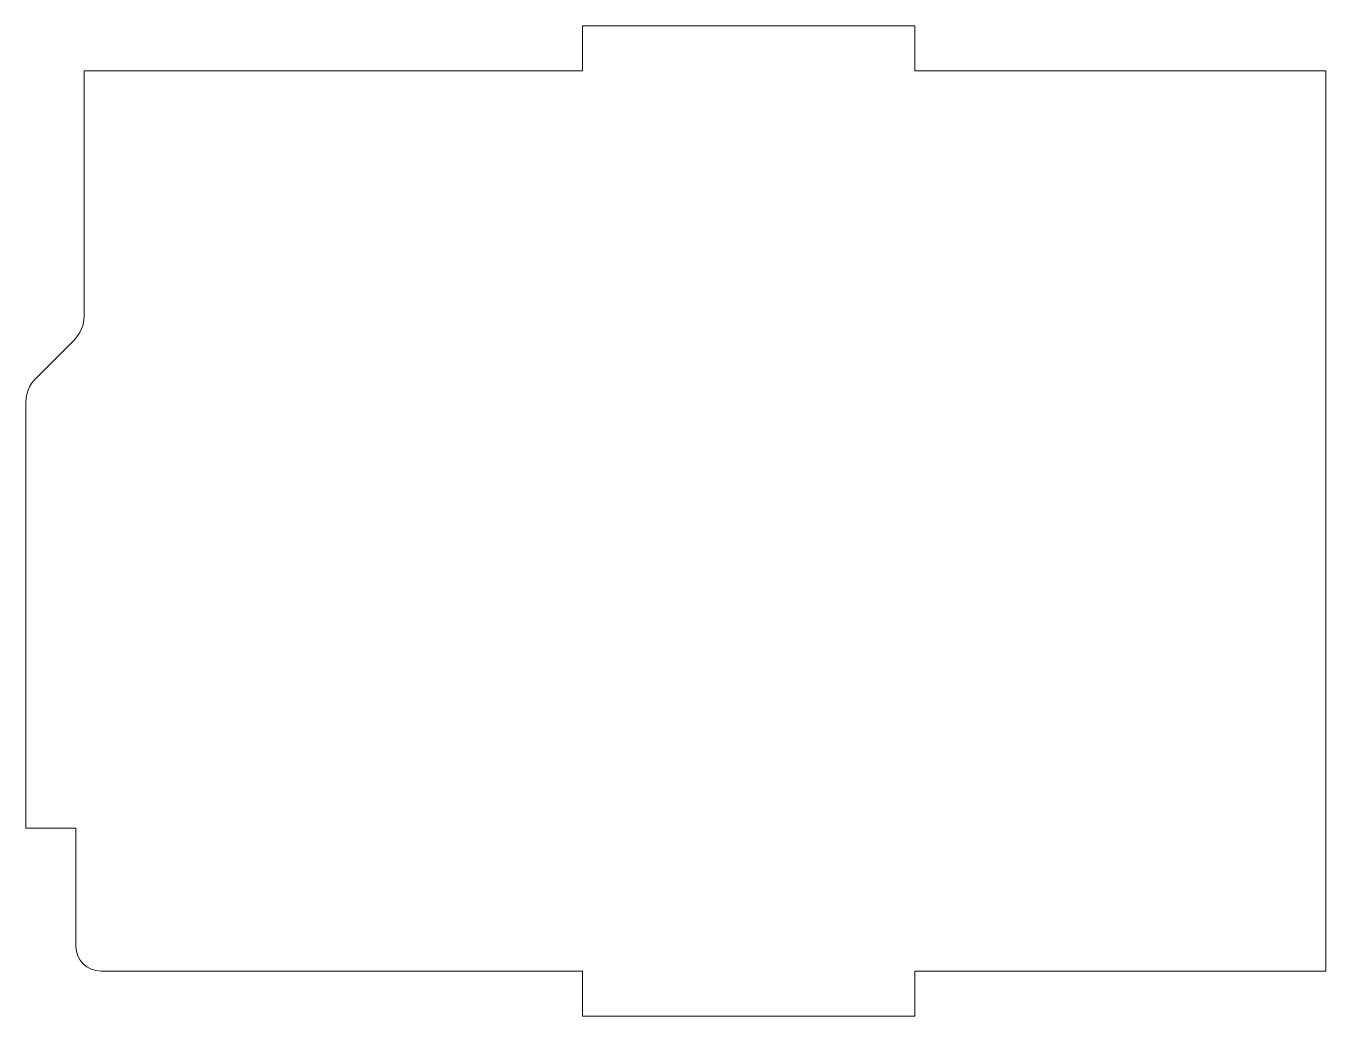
# Model space of a CAD drawing. Header units: millimetres. Extents: x -3.5 to 74.8, y -29.8 to 29.8.
import ezdxf

# ---------------------------------------------------------------- set-up
doc = ezdxf.new("R2010")
doc.units = ezdxf.units.MM
doc.layers.add('const', color=3, linetype='Continuous', lineweight=0, true_color=0x00ff00)

msp = doc.modelspace()

# ---------------------------------------------------------------- linework, layer by layer
at = {"layer": 'const'}
for p, q in [((30, 27.1), (30, 29.8)), ((30, 29.8), (50, 29.8)), ((50, 27.1), (50, 29.8)), ((0, 27.1), (0, 12.328)), ((0, 27.1), (30, 27.1)), ((50, 27.1), (74.75, 27.1)), ((74.75, 27.1), (74.75, -27.1)), ((-2.914, 8.586), (-0.586, 10.914)), ((-3.5, 7.172), (-3.5, -18.5)), ((-3.5, -18.5), (-0.5, -18.5)), ((-0.5, -18.5), (-0.5, -25.6)), ((1, -27.1), (30, -27.1)), ((30, -29.8), (30, -27.1)), ((50, -27.1), (74.75, -27.1)), ((50, -29.8), (50, -27.1)), ((30, -29.8), (50, -29.8))]:
    msp.add_line(p, q, dxfattribs=at)
for centre, radius, start, end in [((-2, 12.328), 2, 315, 0), ((-1.5, 7.172), 2, 135, 180), ((1, -25.6), 1.5, 180, 270)]:
    msp.add_arc(centre, radius, start, end, dxfattribs=at)

doc.saveas('drawing.dxf')
